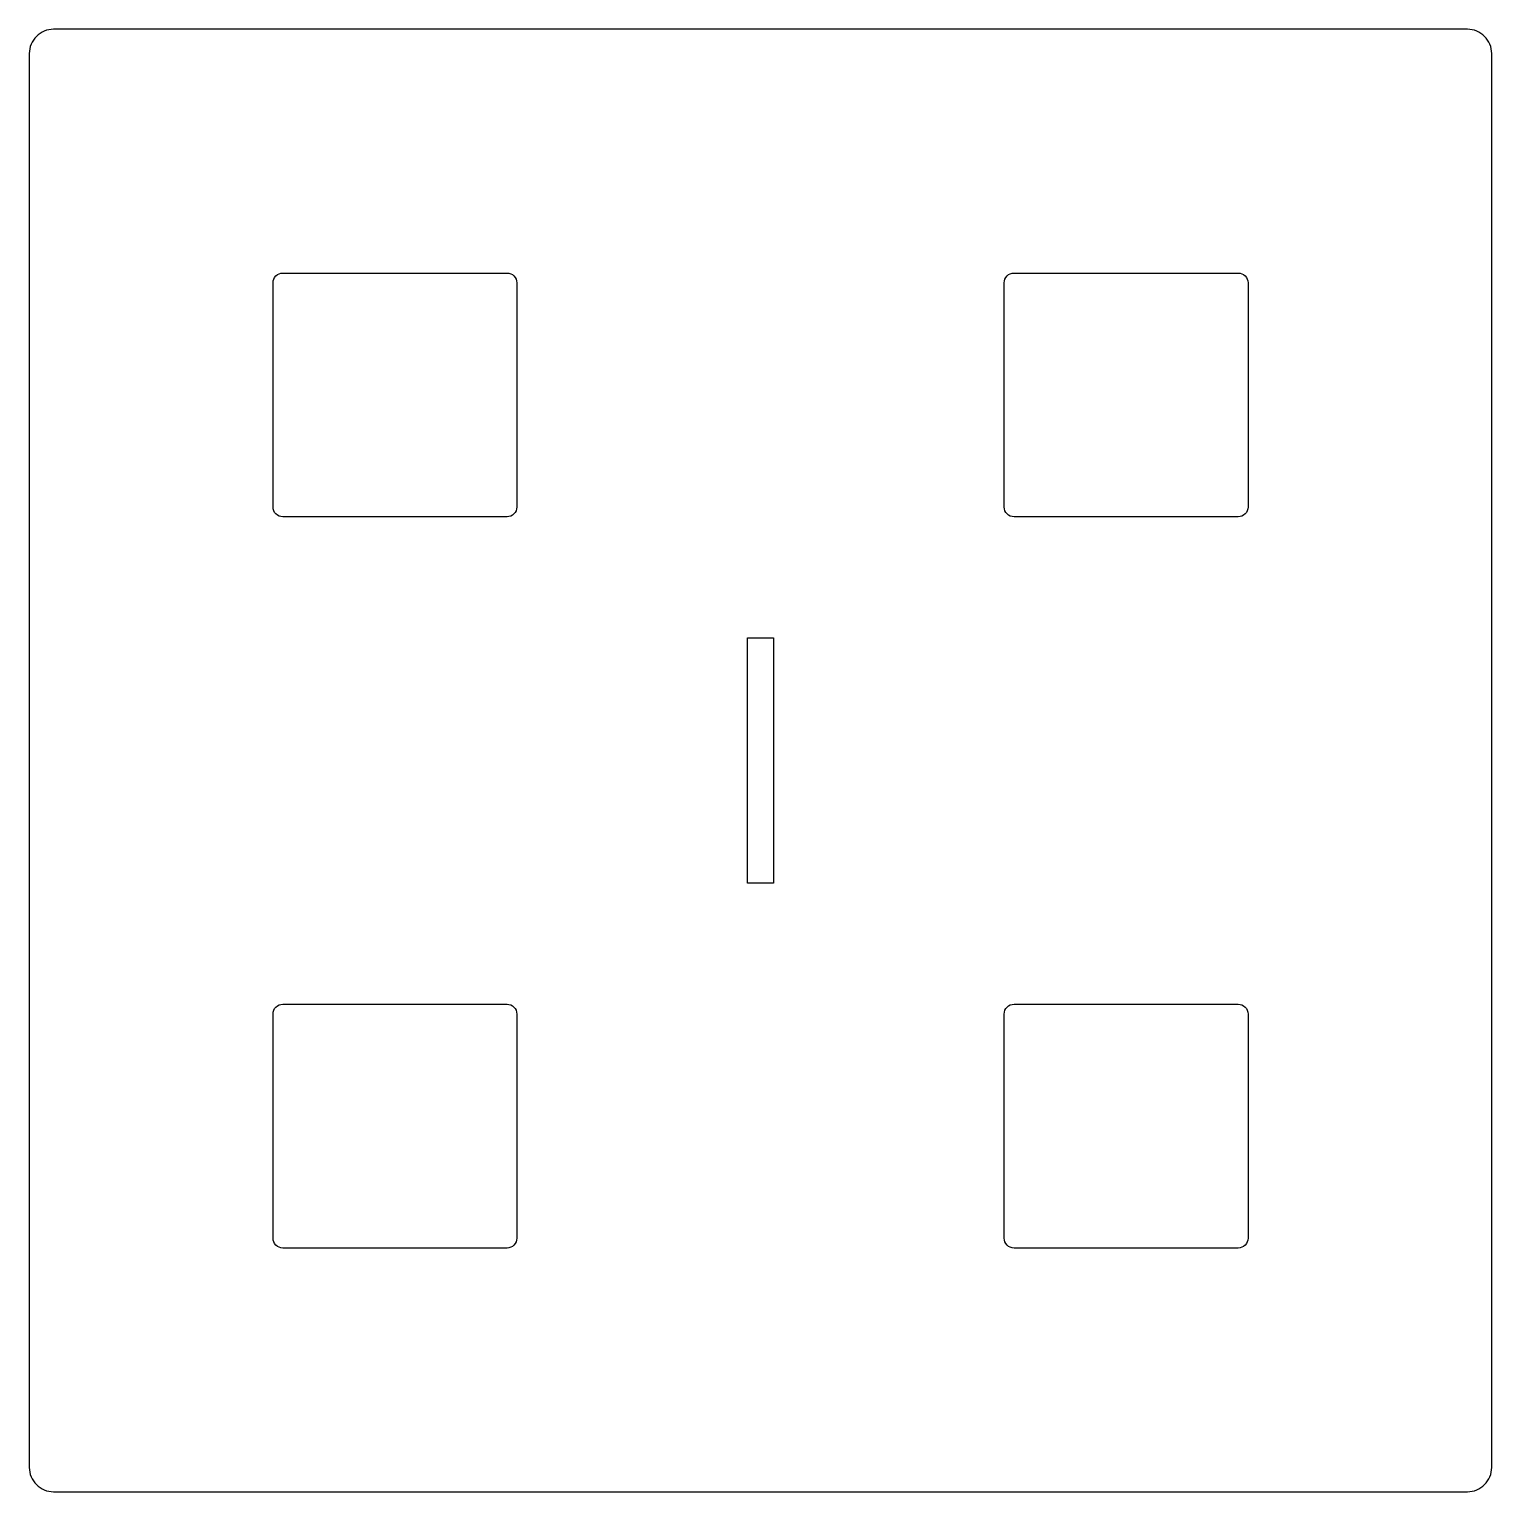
# Model space of a CAD drawing. Header units: millimetres. Extents: x -150 to 150, y -150 to 150.
import ezdxf

# ---------------------------------------------------------------- set-up
doc = ezdxf.new("R2010")
doc.units = ezdxf.units.MM

msp = doc.modelspace()

# ---------------------------------------------------------------- linework, layer by layer
for points in [[(145, -150, 0.414214), (150, -145), (150, 145, 0.414214), (145, 150), (-145, 150, 0.414214), (-150, 145), (-150, -145, 0.414214), (-145, -150)], [(-50, 52, -0.414214), (-52, 50), (-98, 50, -0.414214), (-100, 52), (-100, 98, -0.414214), (-98, 100), (-52, 100, -0.414214), (-50, 98)], [(52, 50, -0.414214), (50, 52), (50, 98, -0.414214), (52, 100), (98, 100, -0.414214), (100, 98), (100, 52, -0.414214), (98, 50)], [(-52, -50, -0.414214), (-50, -52), (-50, -98, -0.414214), (-52, -100), (-98, -100, -0.414214), (-100, -98), (-100, -52, -0.414214), (-98, -50)], [(100, -98, -0.414214), (98, -100), (52, -100, -0.414214), (50, -98), (50, -52, -0.414214), (52, -50), (98, -50, -0.414214), (100, -52)]]:
    msp.add_lwpolyline(points, format="xyb", close=True)
msp.add_lwpolyline([(-2.65, -25.15), (-2.65, 25.15), (2.65, 25.15), (2.65, -25.15)], close=True)

doc.saveas('drawing.dxf')
